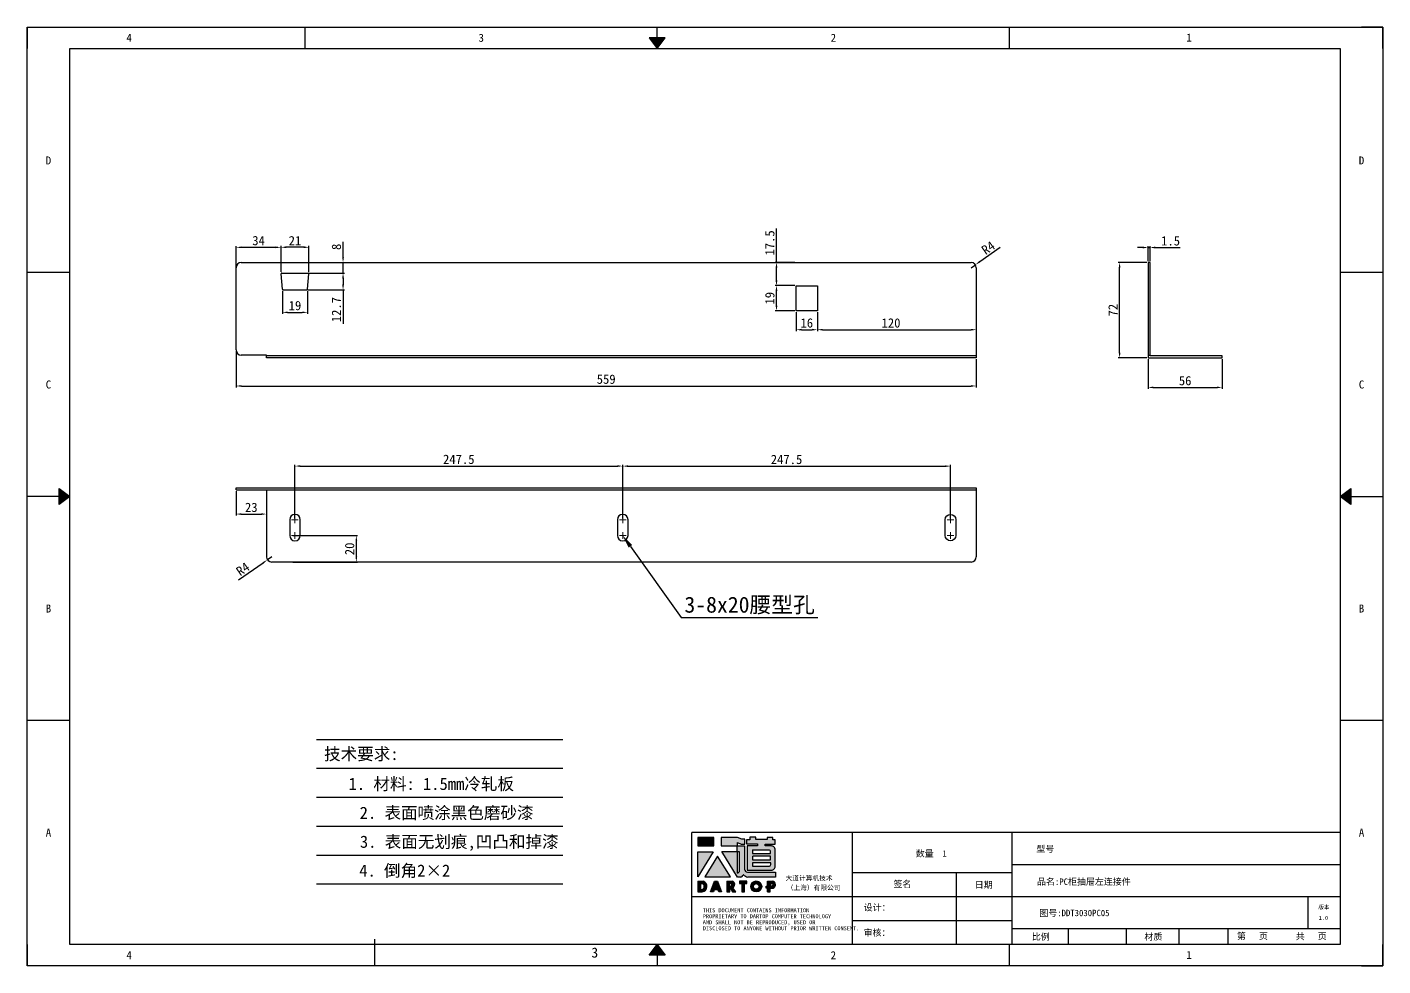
# Model space of a CAD drawing. Header units: millimetres. Extents: x 12436 to 30221, y 8547 to 23793.
# Drawn here: x 17722 to 18745, y 11777 to 12486 of the extents above; entities that cross this region are included whole.
import ezdxf
from ezdxf import colors
from ezdxf.entities.mleader import LeaderData, LeaderLine
from ezdxf.enums import TextEntityAlignment as Align
from ezdxf.math import Vec2, Vec3

# ---------------------------------------------------------------- set-up
doc = ezdxf.new("R2010")
doc.units = ezdxf.units.MM
doc.header["$PDSIZE"] = -1
doc.linetypes.add('CENTER', pattern=[10.16, 6.35, -1.27, 1.27, -1.27])
doc.linetypes.add('DOT', pattern=[0.25, 0, -0.25])
for name, color, linetype in [('4', 7, 'Continuous'), ('print', 30, 'Continuous'), ('点画线', 1, 'CENTER')]:
    doc.layers.add(name, color=color, linetype=linetype)
doc.styles.add('Dartop', font='SIMFANG.TTF')
doc.styles.add('HZ', font='SimSun.ttf')
doc.styles.add('hzHT', font='SIMHEI.TTF')
doc.dimstyles.new('副本 (2) ISO-25', dxfattribs={"dimtxt": 7, "dimasz": 4, "dimexe": 1, "dimexo": 1, "dimgap": 1.524, "dimtad": 1, "dimdec": 1, "dimzin": 0, "dimdsep": 46, "dimtxsty": 'Standard', "dimcen": 2.5, "dimclrd": 4, "dimclre": 4, "dimclrt": 4, "dimadec": 0, "dimazin": 0, "dimtfac": 1, "dimtdec": 1, "dimtmove": 0, "dimatfit": 3, "dimfxl": 1, "dimtzin": 0, "dimarcsym": 0})
doc.dimstyles.new('副本(4) ISO-25', dxfattribs={"dimtxt": 7, "dimasz": 4, "dimexe": 1, "dimexo": 1, "dimgap": 1.524, "dimtad": 1, "dimdec": 0, "dimzin": 0, "dimdsep": 46, "dimtxsty": 'Standard', "dimcen": 2.5, "dimclrd": 4, "dimclre": 4, "dimclrt": 4, "dimadec": 0, "dimazin": 0, "dimtfac": 1, "dimtdec": 0, "dimtmove": 0, "dimatfit": 3, "dimfxl": 1, "dimtzin": 0, "dimarcsym": 0})

# ---------------------------------------------------------------- blocks, each defined once
blk = doc.blocks.new('*U415')
at = {"color": 254, "linetype": 'Continuous', "extrusion": (0, 0, -1)}
for points in [[(-17, 0.333), (-16.812, 0.25), (-17, 0.5)], [(-17, 0.333), (-17.188, 0.25), (-16.812, 0.25)], [(-17, 0.333), (-17, 0.5), (-17.188, 0.25)]]:
    blk.add_solid(points, dxfattribs=at)
blk = doc.blocks.new('*U414')
at = {"color": 254, "linetype": 'Continuous', "extrusion": (0, 0, -1)}
for points in [[(-33.167, 11), (-33, 11), (-33.25, 11.188)], [(-33.167, 11), (-33.25, 11.188), (-33.25, 10.812)], [(-33.167, 11), (-33.25, 10.812), (-33, 11)]]:
    blk.add_solid(points, dxfattribs=at)
blk = doc.blocks.new('*U416')
at = {"color": 254, "linetype": 'Continuous'}
for points in [[(17, 21.667), (17.188, 21.75), (16.812, 21.75)], [(17, 21.667), (16.812, 21.75), (17, 21.5)], [(17, 21.667), (17, 21.5), (17.188, 21.75)]]:
    blk.add_solid(points, dxfattribs=at)
blk = doc.blocks.new('*U413')
at = {"color": 254, "linetype": 'Continuous', "extrusion": (0, 0, -1)}
for points in [[(-0.833, 11), (-0.75, 10.812), (-0.75, 11.188)], [(-0.833, 11), (-0.75, 11.188), (-1, 11)], [(-0.833, 11), (-1, 11), (-0.75, 10.812)]]:
    blk.add_solid(points, dxfattribs=at)
blk = doc.blocks.new('dadao')
for p, q in [((48, 19.2), (44.9, 10.4)), ((44.9, 10.4), (51.2, 10.4)), ((51.2, 10.4), (48, 19.2))]:
    blk.add_line(p, q)
for points in [[(41.8, 121.6), (41.8, 143.7), (-0.4, 143.7), (-0.4, 121.6), (41.8, 121.6)], [(104.8, 122), (104.8, 130.3), (114.1, 126.3), (124.2, 126.3), (124.2, 139.6), (115.9, 139.6), (105.1, 143.9), (61.5, 143.9)], [(61.7, 144), (61.7, 121.3), (103.9, 121.3)], [(113.4, 38.7), (105.1, 38.7), (63, 106.5), (103.9, 106.5), (103.9, 120.9), (103.9, 121.3)], [(109.7, 53.6), (109.7, 106.2), (104.3, 106.2), (104.3, 50.4), (106.6, 50.4)], [(144.6, 94.4), (144.6, 84.8), (192, 84.8), (192, 94.1), (144.9, 94.1)], [(120.2, 45), (119.5, 45), (119.5, 44.6)], [(0, 28), (0, 0), (11.8, 0)], [(0.1, 28), (14, 28)], [(7.1, 21.8), (7.1, 6.1), (12, 6.1)], [(7.1, 21.8), (11.4, 21.8)], [(76.8, 28.2), (76.8, 0), (84.1, 0), (84.1, 11.1), (91.6, -0.1), (100.3, -0.1), (91.7, 11.1)], [(76.8, 28.2), (90.6, 28.2)], [(84, 22.7), (84, 15.3), (87.2, 15.3)], [(84, 22.7), (87.3, 22.7)], [(183.7, 0), (183.7, 9.6), (180.6, 9.6), (180.6, 14.9), (183.8, 14.9), (183.8, 28.1), (196.1, 28.1), (196.5, 28.1)], [(183.7, 0), (190.9, 0), (190.9, 9.6), (198.8, 9.6)], [(194.9, 22.3), (190.8, 22.3), (190.8, 15), (194.4, 15)]]:
    blk.add_lwpolyline(points)
blk.add_lwpolyline([(137.1, 144.2), (137.1, 137.9), (128.3, 137.9), (128.3, 126.5), (157.3, 126.5), (157.3, 121.5), (130.3, 121.5), (130.3, 57.5), (194.4, 57.5, 0.414214), (204.4, 67.5), (204.4, 111.3, 0.414214), (194.4, 121.3), (177.5, 121.3), (177.5, 126.3), (204.7, 126.3), (204.7, 137.7), (198.2, 137.7), (198.2, 143.9), (183.3, 143.9), (183.3, 138), (153, 138), (153, 144.2), (137.1, 144.2)], format="xyb", close=True)
for points in [[(104.8, 122), (123.4, 122), (123.4, 60, 0.414214), (131.4, 52), (204.8, 52), (204.8, 39.1), (131.7, 39.1)], [(144.3, 110.8), (144.3, 101.8), (192.3, 101.8), (192.3, 105.5, 0.414214), (187.3, 110.5), (144.3, 110.5)], [(144.6, 77), (144.6, 67.5), (187.6, 67.5, 0.414214), (192.6, 72.5), (192.6, 76.4), (144.6, 76.4)]]:
    blk.add_lwpolyline(points, format="xyb")
for points in [[(-0.3, 106.2), (40.4, 106.2), (-0.3, 39.7), (-0.3, 106.2)], [(51.7, 94.1), (18.4, 39.3), (86.2, 39.3)], [(43.8, 28.2), (51.8, 28.2), (62.6, -0.1), (55, -0.1), (53.2, 5), (42.9, 5), (41.1, 0), (33.6, 0)], [(110, 28.1), (110, 21.9), (116, 21.9), (116, -0.1), (123.2, -0.1), (123.2, 22), (129.2, 22), (129.2, 28.1), (110, 28.1)]]:
    blk.add_lwpolyline(points, close=True)
for radius in [14.5, 7.44]:
    blk.add_circle((154.2, 14.2), radius)
for centre, radius, start, end in [((99.2, 60.7), 12.6, 305.6399, 325.969), ((111.6, 46.7), 8.19, 282.9811, 347.6627), ((136, 61.7), 22.9, 226.7358, 259.3209), ((8.5, 13.9), 8.49, 294.2143, 69.7177), ((9.6, 14.2), 14.4, 278.6604, 72.3203), ((86.4, 19), 3.8, 282.527, 76.7196), ((88.6, 19.4), 8.95, 290.6073, 77.2124), ((193.7, 18.7), 3.8, 280.9891, 72.5513), ((195.7, 18.6), 9.51, 288.8959, 85.2442)]:
    blk.add_arc(centre, radius, start, end)
blk = doc.blocks.new('*D417')
at = {"color": 4, "lineweight": -2}
for p, q in [((17879.3, 12241.7), (17879.3, 12214.4)), ((18438.3, 12235.7), (18438.3, 12214.4)), ((17883.3, 12215.4), (18434.3, 12215.4))]:
    blk.add_line(p, q, dxfattribs=at)
at = {"color": 4}
for points in [[(17883.3, 12216.1), (17883.3, 12214.8), (17879.3, 12215.4)], [(18434.3, 12216.1), (18434.3, 12214.8), (18438.3, 12215.4)]]:
    blk.add_solid(points, dxfattribs=at)
at = {"layer": 'Defpoints', "color": 0}
for p in [(17879.3, 12242.7), (18438.3, 12236.7), (18438.3, 12215.4)]:
    blk.add_point(p, dxfattribs=at)
at = {"color": 4, "insert": (18158.8, 12220.5), "char_height": 7, "attachment_point": 5}
blk.add_mtext('559', dxfattribs=at)
blk = doc.blocks.new('*D418')
at = {"color": 4, "lineweight": -2}
for p, q in [((17934.8, 12300.7), (17961.1, 12300.7)), ((17960.1, 12296.7), (17960.1, 12292)), ((17933.8, 12288), (17961.1, 12288)), ((17960.1, 12288), (17960.1, 12262.3))]:
    blk.add_line(p, q, dxfattribs=at)
at = {"color": 4}
for points in [[(17959.4, 12296.7), (17960.8, 12296.7), (17960.1, 12300.7)], [(17959.4, 12292), (17960.8, 12292), (17960.1, 12288)]]:
    blk.add_solid(points, dxfattribs=at)
at = {"layer": 'Defpoints', "color": 0}
for p in [(17933.8, 12300.7), (17932.8, 12288), (17960.1, 12288)]:
    blk.add_point(p, dxfattribs=at)
at = {"color": 4, "insert": (17955.1, 12273.1), "char_height": 7, "attachment_point": 5, "rotation": 90}
blk.add_mtext('12.7', dxfattribs=at)
blk = doc.blocks.new('*D419')
at = {"color": 4, "lineweight": -2}
for p, q in [((17923.8, 12115.4), (17923.8, 12155.9)), ((17927.8, 12154.9), (18167.3, 12154.9)), ((18171.3, 12115.4), (18171.3, 12155.9))]:
    blk.add_line(p, q, dxfattribs=at)
at = {"color": 4}
for points in [[(17927.8, 12155.6), (17927.8, 12154.3), (17923.8, 12154.9)], [(18167.3, 12155.6), (18167.3, 12154.3), (18171.3, 12154.9)]]:
    blk.add_solid(points, dxfattribs=at)
at = {"layer": 'Defpoints', "color": 0}
for p in [(18171.3, 12154.9), (17923.8, 12114.4), (18171.3, 12114.4)]:
    blk.add_point(p, dxfattribs=at)
at = {"color": 4, "insert": (18047.5, 12160), "char_height": 7, "attachment_point": 5}
blk.add_mtext('247.5', dxfattribs=at)
blk = doc.blocks.new('*D420')
at = {"color": 4, "lineweight": -2}
for p, q in [((18171.3, 12115.4), (18171.3, 12155.9)), ((18175.3, 12154.9), (18414.8, 12154.9)), ((18418.8, 12115.4), (18418.8, 12155.9))]:
    blk.add_line(p, q, dxfattribs=at)
at = {"color": 4}
for points in [[(18175.3, 12155.5), (18175.3, 12154.2), (18171.3, 12154.9)], [(18414.8, 12155.5), (18414.8, 12154.2), (18418.8, 12154.9)]]:
    blk.add_solid(points, dxfattribs=at)
at = {"layer": 'Defpoints', "color": 0}
for p in [(18418.8, 12154.9), (18171.3, 12114.4), (18418.8, 12114.4)]:
    blk.add_point(p, dxfattribs=at)
at = {"color": 4, "insert": (18295, 12159.9), "char_height": 7, "attachment_point": 5}
blk.add_mtext('247.5', dxfattribs=at)
blk = doc.blocks.new('*D421')
at = {"color": 4, "lineweight": -2}
for p, q in [((17922.3, 12102.4), (17971.1, 12102.4)), ((17970.1, 12098.4), (17970.1, 12086.4)), ((17922.3, 12082.4), (17971.1, 12082.4))]:
    blk.add_line(p, q, dxfattribs=at)
at = {"color": 4}
for points in [[(17969.5, 12098.4), (17970.8, 12098.4), (17970.1, 12102.4)], [(17969.5, 12086.4), (17970.8, 12086.4), (17970.1, 12082.4)]]:
    blk.add_solid(points, dxfattribs=at)
at = {"layer": 'Defpoints', "color": 0}
for p in [(17921.3, 12102.4), (17921.3, 12082.4), (17970.1, 12082.4)]:
    blk.add_point(p, dxfattribs=at)
at = {"color": 4, "insert": (17965.1, 12092.4), "char_height": 7, "attachment_point": 5, "rotation": 90}
blk.add_mtext('20', dxfattribs=at)
blk = doc.blocks.new('*D422')
at = {"color": 4, "lineweight": -2}
for p, q in [((17879.3, 12135.9), (17879.3, 12117.7)), ((17902.3, 12135.9), (17902.3, 12117.7)), ((17883.3, 12118.7), (17898.3, 12118.7))]:
    blk.add_line(p, q, dxfattribs=at)
at = {"color": 4}
for points in [[(17883.3, 12119.3), (17883.3, 12118), (17879.3, 12118.7)], [(17898.3, 12119.3), (17898.3, 12118), (17902.3, 12118.7)]]:
    blk.add_solid(points, dxfattribs=at)
at = {"layer": 'Defpoints', "color": 0}
for p in [(17879.3, 12136.9), (17902.3, 12136.9), (17902.3, 12118.7)]:
    blk.add_point(p, dxfattribs=at)
at = {"color": 4, "insert": (17890.8, 12123.7), "char_height": 7, "attachment_point": 5}
blk.add_mtext('23', dxfattribs=at)
blk = doc.blocks.new('*D423')
at = {"color": 4, "lineweight": -2}
for p, q in [((17913.3, 12301.7), (17913.3, 12321.2)), ((17930.3, 12320.2), (17917.3, 12320.2)), ((17934.3, 12301.7), (17934.3, 12321.2))]:
    blk.add_line(p, q, dxfattribs=at)
at = {"color": 4}
for points in [[(17917.3, 12320.9), (17917.3, 12319.5), (17913.3, 12320.2)], [(17930.3, 12320.9), (17930.3, 12319.5), (17934.3, 12320.2)]]:
    blk.add_solid(points, dxfattribs=at)
at = {"layer": 'Defpoints', "color": 0}
for p in [(17913.3, 12320.2), (17913.3, 12300.7), (17934.3, 12300.7)]:
    blk.add_point(p, dxfattribs=at)
at = {"color": 4, "insert": (17923.8, 12325.2), "char_height": 7, "attachment_point": 5}
blk.add_mtext('21', dxfattribs=at)
blk = doc.blocks.new('*D424')
at = {"color": 4, "lineweight": -2}
for p, q in [((17914.3, 12287), (17914.3, 12270)), ((17933.3, 12287), (17933.3, 12270)), ((17918.3, 12271), (17929.3, 12271))]:
    blk.add_line(p, q, dxfattribs=at)
at = {"color": 4}
for points in [[(17918.3, 12271.7), (17918.3, 12270.4), (17914.3, 12271)], [(17929.3, 12271.7), (17929.3, 12270.4), (17933.3, 12271)]]:
    blk.add_solid(points, dxfattribs=at)
at = {"layer": 'Defpoints', "color": 0}
for p in [(17914.3, 12288), (17933.3, 12288), (17933.3, 12271)]:
    blk.add_point(p, dxfattribs=at)
at = {"color": 4, "insert": (17923.8, 12276.1), "char_height": 7, "attachment_point": 5}
blk.add_mtext('19', dxfattribs=at)
blk = doc.blocks.new('*D425')
at = {"color": 4, "lineweight": -2}
for p, q in [((17960.1, 12312.7), (17960.1, 12324.4)), ((17924.8, 12308.7), (17961.1, 12308.7)), ((17960.1, 12300.7), (17960.1, 12308.7)), ((17924.8, 12300.7), (17961.1, 12300.7)), ((17960.1, 12296.7), (17960.1, 12292.7))]:
    blk.add_line(p, q, dxfattribs=at)
at = {"color": 4}
for points in [[(17959.4, 12312.7), (17960.8, 12312.7), (17960.1, 12308.7)], [(17959.4, 12296.7), (17960.8, 12296.7), (17960.1, 12300.7)]]:
    blk.add_solid(points, dxfattribs=at)
at = {"layer": 'Defpoints', "color": 0}
for p in [(17923.8, 12308.7), (17960.1, 12308.7), (17923.8, 12300.7)]:
    blk.add_point(p, dxfattribs=at)
at = {"color": 4, "insert": (17955.1, 12320.5), "char_height": 7, "attachment_point": 5, "rotation": 90}
blk.add_mtext('8', dxfattribs=at)
blk = doc.blocks.new('*D426')
at = {"color": 4, "lineweight": -2}
for p, q in [((18318.3, 12271.2), (18318.3, 12256.9)), ((18322.3, 12257.9), (18434.3, 12257.9)), ((18438.3, 12261.2), (18438.3, 12256.9))]:
    blk.add_line(p, q, dxfattribs=at)
at = {"color": 4}
for points in [[(18322.3, 12258.6), (18322.3, 12257.3), (18318.3, 12257.9)], [(18434.3, 12258.6), (18434.3, 12257.3), (18438.3, 12257.9)]]:
    blk.add_solid(points, dxfattribs=at)
at = {"layer": 'Defpoints', "color": 0}
for p in [(18318.3, 12272.2), (18438.3, 12262.2), (18438.3, 12257.9)]:
    blk.add_point(p, dxfattribs=at)
at = {"color": 4, "insert": (18373.9, 12263), "char_height": 7, "attachment_point": 5}
blk.add_mtext('120', dxfattribs=at)
blk = doc.blocks.new('*D427')
at = {"color": 4, "lineweight": -2}
for p, q in [((18301.3, 12291.2), (18286.4, 12291.2)), ((18287.4, 12276.2), (18287.4, 12287.2)), ((18301.3, 12272.2), (18286.4, 12272.2))]:
    blk.add_line(p, q, dxfattribs=at)
at = {"color": 4}
for points in [[(18286.7, 12287.2), (18288.1, 12287.2), (18287.4, 12291.2)], [(18286.7, 12276.2), (18288.1, 12276.2), (18287.4, 12272.2)]]:
    blk.add_solid(points, dxfattribs=at)
at = {"layer": 'Defpoints', "color": 0}
for p in [(18287.4, 12291.2), (18302.3, 12291.2), (18302.3, 12272.2)]:
    blk.add_point(p, dxfattribs=at)
at = {"color": 4, "insert": (18282.4, 12281.7), "char_height": 7, "attachment_point": 5, "rotation": 90}
blk.add_mtext('19', dxfattribs=at)
blk = doc.blocks.new('*D428')
at = {"color": 4, "lineweight": -2}
for p, q in [((18567, 12308.7), (18545.5, 12308.7)), ((18546.5, 12240.7), (18546.5, 12304.7)), ((18567, 12236.7), (18545.5, 12236.7))]:
    blk.add_line(p, q, dxfattribs=at)
at = {"color": 4}
for points in [[(18545.8, 12304.7), (18547.2, 12304.7), (18546.5, 12308.7)], [(18545.8, 12240.7), (18547.2, 12240.7), (18546.5, 12236.7)]]:
    blk.add_solid(points, dxfattribs=at)
at = {"layer": 'Defpoints', "color": 0}
for p in [(18546.5, 12308.7), (18568, 12308.7), (18568, 12236.7)]:
    blk.add_point(p, dxfattribs=at)
at = {"color": 4, "insert": (18541.5, 12272.7), "char_height": 7, "attachment_point": 5, "rotation": 90}
blk.add_mtext('72', dxfattribs=at)
blk = doc.blocks.new('*D429')
at = {"color": 4, "lineweight": -2}
for p, q in [((18568, 12235.7), (18568, 12213.3)), ((18624, 12235.7), (18624, 12213.3)), ((18572, 12214.3), (18620, 12214.3))]:
    blk.add_line(p, q, dxfattribs=at)
at = {"color": 4}
for points in [[(18572, 12215), (18572, 12213.7), (18568, 12214.3)], [(18620, 12215), (18620, 12213.7), (18624, 12214.3)]]:
    blk.add_solid(points, dxfattribs=at)
at = {"layer": 'Defpoints', "color": 0}
for p in [(18568, 12236.7), (18624, 12236.7), (18624, 12214.3)]:
    blk.add_point(p, dxfattribs=at)
at = {"color": 4, "insert": (18596, 12219.4), "char_height": 7, "attachment_point": 5}
blk.add_mtext('56', dxfattribs=at)
blk = doc.blocks.new('*D430')
at = {"color": 4, "lineweight": -2}
for p, q in [((18564, 12320), (18560, 12320)), ((18568, 12309.7), (18568, 12321)), ((18568, 12320), (18569.5, 12320)), ((18569.5, 12309.7), (18569.5, 12321)), ((18573.5, 12320), (18592.3, 12320))]:
    blk.add_line(p, q, dxfattribs=at)
at = {"color": 4}
for points in [[(18564, 12320.7), (18564, 12319.3), (18568, 12320)], [(18573.5, 12320.7), (18573.5, 12319.3), (18569.5, 12320)]]:
    blk.add_solid(points, dxfattribs=at)
at = {"layer": 'Defpoints', "color": 0}
for p in [(18569.5, 12320), (18568, 12308.7), (18569.5, 12308.7)]:
    blk.add_point(p, dxfattribs=at)
at = {"color": 4, "insert": (18585, 12325), "char_height": 7, "attachment_point": 5}
blk.add_mtext('1.5', dxfattribs=at)
blk = doc.blocks.new('*D431')
at = {"color": 4, "lineweight": -2}
for p, q in [((18287.4, 12308.7), (18287.4, 12334.4)), ((18301.3, 12308.7), (18286.4, 12308.7)), ((18287.4, 12295.2), (18287.4, 12304.7)), ((18301.3, 12291.2), (18286.4, 12291.2))]:
    blk.add_line(p, q, dxfattribs=at)
at = {"color": 4}
for points in [[(18286.7, 12304.7), (18288.1, 12304.7), (18287.4, 12308.7)], [(18286.7, 12295.2), (18288.1, 12295.2), (18287.4, 12291.2)]]:
    blk.add_solid(points, dxfattribs=at)
at = {"layer": 'Defpoints', "color": 0}
for p in [(18287.4, 12308.7), (18302.3, 12308.7), (18302.3, 12291.2)]:
    blk.add_point(p, dxfattribs=at)
at = {"color": 4, "insert": (18282.4, 12323.5), "char_height": 7, "attachment_point": 5, "rotation": 90}
blk.add_mtext('17.5', dxfattribs=at)
blk = doc.blocks.new('*D432')
at = {"color": 4, "lineweight": -2}
for p, q in [((17881.2, 12068.9), (17899.7, 12081.8)), ((17906.3, 12086.4), (17903, 12084.1))]:
    blk.add_line(p, q, dxfattribs=at)
at = {"color": 4}
blk.add_solid([(17899.4, 12082.4), (17900.1, 12081.3), (17903, 12084.1)], dxfattribs=at)
at = {"layer": 'Defpoints', "color": 0}
for p in [(17903, 12084.1), (17906.3, 12086.4)]:
    blk.add_point(p, dxfattribs=at)
at = {"color": 4, "insert": (17884.4, 12077.2), "char_height": 7, "attachment_point": 5, "rotation": 35.0273}
blk.add_mtext('R4', dxfattribs=at)
blk = doc.blocks.new('*D463')
at = {"color": 4, "lineweight": -2}
for p, q in [((17879.3, 12301.7), (17879.3, 12321.1)), ((17909.3, 12320.1), (17883.3, 12320.1)), ((17913.3, 12301.7), (17913.3, 12321.1))]:
    blk.add_line(p, q, dxfattribs=at)
at = {"color": 4}
for points in [[(17883.3, 12320.8), (17883.3, 12319.5), (17879.3, 12320.1)], [(17909.3, 12320.8), (17909.3, 12319.5), (17913.3, 12320.1)]]:
    blk.add_solid(points, dxfattribs=at)
at = {"layer": 'Defpoints', "color": 0}
for p in [(17879.3, 12320.1), (17879.3, 12300.7), (17913.3, 12300.7)]:
    blk.add_point(p, dxfattribs=at)
at = {"color": 4, "insert": (17896.3, 12325.2), "char_height": 7, "attachment_point": 5}
blk.add_mtext('34', dxfattribs=at)
blk = doc.blocks.new('*D464')
at = {"color": 4, "lineweight": -2}
for p, q in [((18456.2, 12319.9), (18440.9, 12309.2)), ((18434.3, 12304.7), (18437.6, 12307))]:
    blk.add_line(p, q, dxfattribs=at)
at = {"color": 4}
blk.add_solid([(18440.5, 12309.8), (18441.2, 12308.7), (18437.6, 12307)], dxfattribs=at)
at = {"layer": 'Defpoints', "color": 0}
for p in [(18437.6, 12307), (18434.3, 12304.7)]:
    blk.add_point(p, dxfattribs=at)
at = {"color": 4, "insert": (18447.3, 12319.8), "char_height": 7, "attachment_point": 5, "rotation": 34.7371}
blk.add_mtext('R4', dxfattribs=at)
blk = doc.blocks.new('*D465')
at = {"color": 4, "lineweight": -2}
for p, q in [((18302.3, 12271.2), (18302.3, 12256.9)), ((18318.3, 12271.2), (18318.3, 12256.9)), ((18306.3, 12257.9), (18314.3, 12257.9))]:
    blk.add_line(p, q, dxfattribs=at)
at = {"color": 4}
for points in [[(18306.3, 12258.6), (18306.3, 12257.3), (18302.3, 12257.9)], [(18314.3, 12258.6), (18314.3, 12257.3), (18318.3, 12257.9)]]:
    blk.add_solid(points, dxfattribs=at)
at = {"layer": 'Defpoints', "color": 0}
for p in [(18302.3, 12272.2), (18318.3, 12272.2), (18318.3, 12257.9)]:
    blk.add_point(p, dxfattribs=at)
at = {"color": 4, "insert": (18310.3, 12263), "char_height": 7, "attachment_point": 5}
blk.add_mtext('16', dxfattribs=at)

msp = doc.modelspace()

# ---------------------------------------------------------------- hatches: boundary and pattern name
for points in [[(18239.968, 11874.392), (18227.914, 11874.392), (18227.914, 11868.095), (18239.968, 11868.095)], [(18239.58, 11863.688), (18227.946, 11863.688), (18227.946, 11844.694)], [(18242.804, 11860.241), (18233.294, 11844.567), (18252.659, 11844.567)], [(18264.955, 11841.36), (18259.452, 11841.36), (18259.452, 11839.614), (18261.169, 11839.614), (18261.169, 11833.322), (18263.225, 11833.322), (18263.225, 11839.618), (18264.955, 11839.618)]]:
    msp.add_hatch(color=0).paths.add_polyline_path(points)
h = msp.add_hatch(color=0)
h.paths.add_polyline_path([(18257.981, 11870.565), (18260.642, 11869.416), (18263.518, 11869.416), (18263.518, 11873.222), (18261.145, 11873.222), (18258.053, 11874.443), (18245.663, 11874.443), (18245.663, 11868.005), (18257.718, 11868.005), (18257.718, 11867.875), (18257.718, 11863.76), (18246.028, 11863.76), (18258.052, 11844.41), (18260.433, 11844.41, 0.27937482), (18262.171, 11846.1), (18262.171, 11846.189), (18262.381, 11846.189, 0.14314537), (18265.659, 11844.521), (18286.553, 11844.521), (18286.553, 11848.191), (18265.57, 11848.191, -0.41421356), (18263.285, 11850.476), (18263.285, 11868.209), (18257.981, 11868.209)])
h.paths.add_polyline_path([(18257.84, 11863.678), (18259.372, 11863.678), (18259.372, 11848.659, -0.08893574), (18258.484, 11847.746), (18257.835, 11847.746)], flags=16)
h = msp.add_hatch(color=0)
h.paths.add_polyline_path([(18286.517, 11872.689), (18284.658, 11872.689), (18284.658, 11874.458), (18280.409, 11874.458), (18280.409, 11872.778), (18271.734, 11872.778), (18271.734, 11874.546), (18267.19, 11874.546), (18267.19, 11872.745), (18264.68, 11872.745), (18264.68, 11869.485), (18272.965, 11869.485), (18272.965, 11868.043), (18265.245, 11868.043), (18265.245, 11849.787), (18283.571, 11849.787, 0.41421356), (18286.428, 11852.644), (18286.428, 11865.146, 0.41421356), (18283.571, 11868.003), (18278.727, 11868.003), (18278.727, 11869.418), (18286.517, 11869.418)])
h.paths.add_polyline_path([(18281.548, 11864.908, -0.41421356), (18282.976, 11863.479), (18282.976, 11862.432), (18269.255, 11862.432), (18269.255, 11864.908)], flags=16)
h.paths.add_polyline_path([(18282.887, 11860.221), (18282.887, 11857.568), (18269.344, 11857.568), (18269.344, 11860.221)], flags=16)
h.paths.add_polyline_path([(18283.064, 11855.181), (18283.064, 11854.045, -0.41421356), (18281.636, 11852.617), (18269.344, 11852.617), (18269.344, 11855.181)], flags=16)
h = msp.add_hatch(color=0)
h.paths.add_polyline_path([(18232.023, 11841.331), (18228.032, 11841.331), (18228.032, 11833.346), (18231.393, 11833.346, 0.79301591)])
h.paths.add_polyline_path([(18231.452, 11835.095), (18230.057, 11835.095), (18230.057, 11839.583), (18231.298, 11839.583, -0.67136089)], flags=16)
h = msp.add_hatch(color=0)
h.paths.add_polyline_path([(18242.835, 11841.397), (18240.557, 11841.397), (18237.628, 11833.338), (18239.785, 11833.338), (18240.293, 11834.766), (18243.216, 11834.766), (18243.734, 11833.32), (18245.909, 11833.32)])
h.paths.add_polyline_path([(18242.657, 11836.306), (18240.846, 11836.306), (18241.735, 11838.838)], flags=16)
h = msp.add_hatch(color=0)
h.paths.add_polyline_path([(18253.906, 11841.391), (18249.98, 11841.391), (18249.98, 11833.333), (18252.055, 11833.333), (18252.055, 11836.528), (18254.187, 11833.304), (18256.693, 11833.304), (18254.24, 11836.508, 0.74405494)])
h.paths.add_polyline_path([(18252.036, 11837.721), (18252.036, 11839.837), (18252.963, 11839.837, -0.79680897), (18252.949, 11837.721)], flags=16)
h = msp.add_hatch(color=0)
h.paths.add_polyline_path([(18267.947, 11837.391, 1), (18276.221, 11837.391, 1)])
h.paths.add_polyline_path([(18274.209, 11837.391, -1), (18269.959, 11837.391, -1)], flags=16)
h = msp.add_hatch(color=0)
h.paths.add_polyline_path([(18284.158, 11841.372), (18284.039, 11841.372), (18280.54, 11841.372), (18280.54, 11837.612), (18279.611, 11837.612), (18279.611, 11836.085), (18280.525, 11836.085), (18280.525, 11833.347), (18282.567, 11833.347), (18282.567, 11836.096), (18284.812, 11836.096, 0.81230381)])
h.paths.add_polyline_path([(18282.537, 11837.622), (18282.537, 11839.726), (18283.7, 11839.726, -0.77821343), (18283.581, 11837.622)], flags=16)

# ---------------------------------------------------------------- linework, layer by layer
at = {"color": 0, "linetype": 'DOT'}
for p, q in [((17721.529, 12486.484), (18729.198, 12486.484)), ((17721.529, 11793.53), (17721.529, 12470.369)), ((18745.313, 12470.369), (18745.313, 11793.53)), ((18729.198, 11777.415), (17721.529, 11777.415))]:
    msp.add_line(p, q, dxfattribs=at)
at = {"color": 0}
for p, q in [((17721.529, 12486.484), (17721.529, 12470.369)), ((17721.529, 12486.484), (17721.529, 12486.484)), ((17931.495, 12470.369), (17931.495, 12486.484)), ((18197.396, 12478.427), (18197.396, 12486.484)), ((18463.297, 12470.369), (18463.297, 12486.484)), ((18745.313, 12486.484), (18729.198, 12486.484)), ((18745.313, 12470.369), (18745.313, 12486.484)), ((17753.759, 11793.53), (17753.759, 12470.369)), ((17753.759, 12470.369), (18713.083, 12470.369)), ((18713.083, 12470.369), (18713.083, 11793.53)), ((17753.759, 12301.159), (17721.529, 12301.159)), ((18745.313, 12301.159), (18713.083, 12301.159)), ((17745.702, 12131.949), (17721.529, 12131.949)), ((18721.14, 12131.949), (18745.313, 12131.949)), ((17753.759, 11962.74), (17721.529, 11962.74)), ((18745.313, 11962.74), (18713.083, 11962.74)), ((18713.083, 11878.135), (18223.583, 11878.135)), ((18223.583, 11793.53), (18223.583, 11878.135)), ((18344.447, 11878.135), (18344.447, 11793.53)), ((18465.311, 11793.53), (18465.311, 11878.135)), ((18344.447, 11847.919), (18465.311, 11847.919)), ((18423.009, 11847.919), (18423.009, 11793.53)), ((18465.311, 11853.962), (18713.083, 11853.962)), ((18223.583, 11829.789), (18344.447, 11829.789)), ((18344.447, 11829.789), (18713.083, 11829.789)), ((18688.91, 11805.616), (18688.91, 11829.789)), ((18344.447, 11811.659), (18465.311, 11811.659)), ((18465.311, 11805.616), (18713.083, 11805.616)), ((18507.834, 11793.53), (18507.834, 11805.616)), ((18551.657, 11793.53), (18551.657, 11805.616)), ((18591.496, 11793.53), (18591.496, 11805.616)), ((18628.478, 11793.53), (18628.478, 11805.616)), ((17983.986, 11777.415), (17983.986, 11797.559)), ((17721.529, 11793.53), (17721.529, 11777.415)), ((18713.083, 11793.53), (17753.759, 11793.53)), ((18197.396, 11785.472), (18197.396, 11777.415)), ((18463.297, 11777.415), (18463.297, 11793.53)), ((18745.313, 11777.415), (18745.313, 11793.53)), ((17721.529, 11777.415), (17721.529, 11777.415)), ((18729.198, 11777.415), (18745.313, 11777.415))]:
    msp.add_line(p, q, dxfattribs=at)
for p, q in [((17883.291, 12308.674), (18434.291, 12308.674)), ((18568.01, 12308.674), (18568.01, 12236.674)), ((18569.51, 12308.674), (18568.01, 12308.674)), ((18569.51, 12238.174), (18569.51, 12308.674)), ((17879.291, 12242.674), (17879.291, 12304.674)), ((17914.255, 12288.435), (17913.334, 12300.135)), ((17913.832, 12300.674), (17933.75, 12300.674)), ((17933.328, 12288.435), (17934.249, 12300.135)), ((18438.291, 12304.674), (18438.291, 12236.674)), ((17914.754, 12287.974), (17932.829, 12287.974)), ((17902.291, 12238.674), (17883.291, 12238.674)), ((17902.291, 12236.674), (17902.291, 12238.674)), ((18438.291, 12238.174), (17902.291, 12238.174)), ((18438.291, 12236.674), (17902.291, 12236.674)), ((18568.01, 12238.674), (18569.51, 12238.674)), ((18568.01, 12236.674), (18624.01, 12236.674)), ((18624.01, 12238.174), (18569.51, 12238.174)), ((18624.01, 12236.674), (18624.01, 12238.174)), ((17879.291, 12138.43), (18438.291, 12138.43)), ((17879.291, 12136.93), (17879.291, 12138.43)), ((17879.291, 12136.93), (18438.291, 12136.93)), ((17902.291, 12136.93), (17902.291, 12086.43)), ((18438.291, 12138.43), (18438.291, 12086.43)), ((18434.291, 12082.43), (17906.291, 12082.43))]:
    msp.add_line(p, q)
for points in [[(18197.396, 12470.369), (18203.439, 12478.427), (18191.352, 12478.427), (18197.396, 12470.369)], [(17753.759, 12131.949), (17745.702, 12125.906), (17745.702, 12137.993), (17753.759, 12131.949)], [(18713.083, 12131.949), (18721.14, 12137.993), (18721.14, 12125.906), (18713.083, 12131.949)], [(18197.396, 11793.53), (18203.439, 11785.472), (18191.352, 11785.472), (18197.396, 11793.53)]]:
    msp.add_lwpolyline(points, close=True, dxfattribs=at)
msp.add_lwpolyline([(18302.288, 12291.173), (18318.288, 12291.173), (18318.288, 12272.173), (18302.288, 12272.173)], close=True)
for points in [[(17923.791, 12118.43), (17923.791, 12118.43, 0.41421356), (17919.791, 12114.43), (17919.791, 12102.43, 0.41421356), (17923.791, 12098.43), (17923.791, 12098.43, 0.41421356), (17927.791, 12102.43), (17927.791, 12114.43, 0.41421356)], [(18171.291, 12118.43), (18171.291, 12118.43, 0.41421356), (18167.291, 12114.43), (18167.291, 12102.43, 0.41421356), (18171.291, 12098.43), (18171.291, 12098.43, 0.41421356), (18175.291, 12102.43), (18175.291, 12114.43, 0.41421356)], [(18418.791, 12118.43), (18418.791, 12118.43, -0.41421356), (18422.791, 12114.43), (18422.791, 12102.43, -0.41421356), (18418.791, 12098.43), (18418.791, 12098.43, -0.41421356), (18414.791, 12102.43), (18414.791, 12114.43, -0.41421356)]]:
    msp.add_lwpolyline(points, format="xyb", close=True)
for centre, radius, start, end in [((17883.291, 12304.674), 4, 90, 180), ((18434.291, 12304.674), 4, 0, 90), ((17913.832, 12300.174), 0.5, 90, 184.502189), ((17933.75, 12300.174), 0.5, 355.497811, 90), ((17914.754, 12288.474), 0.5, 184.502189, 270), ((17932.829, 12288.474), 0.5, 270, 355.497811), ((17883.291, 12242.674), 4, 180, 270), ((17906.291, 12086.43), 4, 180, 270), ((18434.291, 12086.43), 4, 270, 0)]:
    msp.add_arc(centre, radius, start, end)
at = {"layer": 'Defpoints'}
for p, q in [((17940.115, 11948.518), (18126.13, 11948.518)), ((17940.115, 11926.678), (18126.13, 11926.678)), ((17940.115, 11926.678), (18126.13, 11926.678)), ((17940.115, 11904.838), (18126.13, 11904.838)), ((17940.115, 11882.998), (18126.13, 11882.998)), ((17940.115, 11861.158), (18126.13, 11861.158)), ((17940.115, 11839.318), (18126.13, 11839.318))]:
    msp.add_line(p, q, dxfattribs=at)
at = {"layer": 'print', "color": 4}
msp.add_lwpolyline([(17721.529, 12486.484), (18745.313, 12486.484), (18745.313, 11777.415), (17721.529, 11777.415)], close=True, dxfattribs=at)
at = {"layer": '点画线', "lineweight": 0}
for p, q in [((17921.291, 12114.43), (17926.291, 12114.43)), ((17923.791, 12111.93), (17923.791, 12116.93)), ((18168.791, 12114.43), (18173.791, 12114.43)), ((18171.291, 12111.93), (18171.291, 12116.93)), ((18416.291, 12114.43), (18421.291, 12114.43)), ((18418.791, 12111.93), (18418.791, 12116.93)), ((17921.291, 12102.43), (17926.291, 12102.43)), ((17923.791, 12099.93), (17923.791, 12104.93)), ((18168.791, 12102.43), (18173.791, 12102.43)), ((18171.291, 12099.93), (18171.291, 12104.93)), ((18416.291, 12102.43), (18421.291, 12102.43)), ((18418.791, 12099.93), (18418.791, 12104.93))]:
    msp.add_line(p, q, dxfattribs=at)

# ---------------------------------------------------------------- block references
at = {"color": 0, "linetype": 'Continuous', "xscale": 32.23044247851067, "yscale": 32.23044247875259, "zscale": 32.23044247874979}
for name, p in [('*U416', (17649.478, 11777.415)), ('*U413', (17721.529, 11777.415)), ('*U414', (17649.478, 11777.415)), ('*U415', (17649.478, 11777.415))]:
    msp.add_blockref(name, p, dxfattribs=at)
at = {"color": 0, "xscale": 0.2856789219476923, "yscale": 0.2856789219658822, "zscale": 0.2856789219707367}
msp.add_blockref('dadao', (18228.032, 11833.346), dxfattribs=at)

# ---------------------------------------------------------------- texts
at = {"color": 0}
for s, height, style, p in [('4', 6.043, 'Dartop', (17798.544, 12478.427)), ('3', 6.043, 'Dartop', (18064.445, 12478.427)), ('2', 6.043, 'Dartop', (18330.346, 12478.427)), ('1', 6.043, 'Dartop', (18599.002, 12478.618)), ('D', 6.043, 'Dartop', (17737.644, 12385.764)), ('D', 6.043, 'Dartop', (18729.198, 12385.764)), ('C', 6.043, 'Dartop', (17737.644, 12216.554)), ('C', 6.043, 'Dartop', (18729.198, 12216.554)), ('B', 6.043, 'Dartop', (17737.644, 12047.345)), ('B', 6.043, 'Dartop', (18729.198, 12047.345)), ('A', 6.043, 'Dartop', (17737.644, 11878.135)), ('A', 6.043, 'Dartop', (18729.198, 11878.135)), ('型号', 4.8346, 'hzHT', (18490.394, 11865.837)), ('数量  1', 4.8346, 'hzHT', (18404.229, 11862.287)), ('签名', 4.8346, 'hzHT', (18382.512, 11839.247)), ('日期', 4.8346, 'hzHT', (18443.857, 11838.652)), ('品名:PC柜抽屉左连接件  ', 4.83457, 'hzHT', (18522.817, 11841.019)), ('图号:DDT3030PC05', 4.83457, 'hzHT', (18512.375, 11817.388)), ('版本', 3.0216, 'hzHT', (18700.764, 11821.767)), ('1.0', 3.0216, 'Dartop', (18700.4, 11813.692)), ('比例', 4.8346, 'hzHT', (18487.023, 11799.447)), ('材质', 4.8346, 'hzHT', (18572.023, 11799.447)), ('第   页', 4.8346, 'hzHT', (18646.81, 11799.949)), ('共   页', 4.8346, 'hzHT', (18691.22, 11799.773)), ('4', 6.043, 'Dartop', (17798.544, 11785.472)), ('3', 7.554, 'Dartop', (18150.174, 11787.487)), ('2', 6.043, 'Dartop', (18330.346, 11785.472)), ('1', 6.043, 'Dartop', (18599.002, 11785.664))]:
    msp.add_text(s, height=height, dxfattribs=dict(at, style=style)).set_placement(p, align=Align.MIDDLE_CENTER)
at = {"style": 'HZ'}
for s, p in [('技术要求:', (17973.897, 11937.495)), ('     1. 材料: 1.5mm冷轧板      ', (18029.844, 11914.901)), ('    2. 表面喷涂黑色磨砂漆', (18025.844, 11893.061)), ('3. 表面无划痕,凹凸和掉漆', (18047.867, 11871.221)), ('4. 倒角2×2         ', (18034.77, 11849.381))]:
    msp.add_text(s, height=9.1728, dxfattribs=at).set_placement(p, align=Align.MIDDLE_CENTER)
at = {"color": 0, "style": 'hzHT'}
for s, height, p in [('THIS DOCUMENT CONTAINS INFORMATION', 3.0216, (18231.741, 11817.914)), ('PROPRIETARY TO DARTOP COMPUTER TECHNOLOGY', 3.0216, (18231.741, 11813.382)), ('设计：', 4.8346, (18353.225, 11819.105)), ('AND SHALL NOT BE REPRODUCED, USED OR', 3.0216, (18231.741, 11808.85)), ('DISCLOSED TO ANYONE WITHOUT PRIOR WRITTEN CONSENT.', 3.0216, (18231.741, 11804.317)), ('审核：', 4.8346, (18353.153, 11800.067))]:
    msp.add_text(s, height=height, dxfattribs=at).set_placement(p)
at = {"layer": '4', "color": 0, "style": 'hzHT'}
for s, p in [('大道计算机技术', (18294.236, 11841.914)), ('（上海）有限公司', (18295.148, 11834.688))]:
    msp.add_text(s, height=3.6259, dxfattribs=at).set_placement(p)

# ---------------------------------------------------------------- dimensions: what is measured, and where the dimension line sits
for base, p1, p2, dimstyle, picture, middle in [((17879.291, 12320.132), (17913.291, 12300.674), (17879.291, 12300.674), '副本(4) ISO-25', '*D463', (17896.291, 12325.156)), ((17933.291, 12271.033), (17914.291, 12287.974), (17933.291, 12287.974), '副本(4) ISO-25', '*D424', (17923.791, 12276.057)), ((18318.288, 12257.927), (18302.288, 12272.173), (18318.288, 12272.173), '副本(4) ISO-25', '*D465', (18310.288, 12262.951)), ((18438.291, 12215.436), (17879.291, 12242.674), (18438.291, 12236.674), '副本(4) ISO-25', '*D417', (18158.791, 12220.46)), ((18624.01, 12214.331), (18568.01, 12236.674), (18624.01, 12236.674), '副本(4) ISO-25', '*D429', (18596.01, 12219.355)), ((18171.291, 12154.933), (17923.791, 12114.43), (18171.291, 12114.43), '副本 (2) ISO-25', '*D419', (18047.541, 12159.957)), ((18418.791, 12154.864), (18171.291, 12114.43), (18418.791, 12114.43), '副本 (2) ISO-25', '*D420', (18295.041, 12159.888)), ((17902.291, 12118.659), (17879.291, 12136.93), (17902.291, 12136.93), '副本(4) ISO-25', '*D422', (17890.791, 12123.683))]:
    dim = msp.add_linear_dim(base=base, p1=p1, p2=p2, dimstyle=dimstyle)
    dim.commit()
    dim.dimension.update_dxf_attribs({"geometry": picture, "text_midpoint": middle})
for base, p1, p2, dimstyle, picture, middle in [((17913.291, 12320.187), (17934.291, 12300.674), (17913.291, 12300.674), '副本(4) ISO-25', '*D423', (17923.791, 12320.187)), ((18569.51, 12319.998), (18568.01, 12308.674), (18569.51, 12308.674), '副本 (2) ISO-25', '*D430', (18584.952, 12319.998)), ((18438.291, 12257.927), (18318.288, 12272.173), (18438.291, 12262.158), '副本(4) ISO-25', '*D426', (18373.929, 12257.927))]:
    dim = msp.add_linear_dim(base=base, p1=p1, p2=p2, dimstyle=dimstyle)
    dim.commit()
    dim.dimension.update_dxf_attribs({"geometry": picture, "text_midpoint": middle, "dimtype": 160})
for base, p1, p2, dimstyle, picture, middle in [((18287.415, 12308.674), (18302.288, 12291.173), (18302.288, 12308.674), '副本 (2) ISO-25', '*D431', (18282.391, 12323.531)), ((18546.495, 12308.674), (18568.01, 12236.674), (18568.01, 12308.674), '副本(4) ISO-25', '*D428', (18541.471, 12272.674)), ((17960.096, 12287.974), (17933.75, 12300.674), (17932.829, 12287.974), '副本 (2) ISO-25', '*D418', (17955.072, 12273.117)), ((18287.415, 12291.173), (18302.288, 12272.173), (18302.288, 12291.173), '副本(4) ISO-25', '*D427', (18282.391, 12281.673))]:
    dim = msp.add_linear_dim(base=base, p1=p1, p2=p2, angle=90, dimstyle=dimstyle)
    dim.commit()
    dim.dimension.update_dxf_attribs({"geometry": picture, "text_midpoint": middle})
dim = msp.add_radius_dim(center=(18434.291, 12304.674), mpoint=(18437.578, 12306.953), dimstyle='副本(4) ISO-25')
dim.commit()
dim.dimension.update_dxf_attribs({"geometry": '*D464', "text_midpoint": (18447.336, 12319.832)})
for base, p1, p2, picture, middle in [((17960.096, 12308.674), (17923.791, 12300.674), (17923.791, 12308.674), '*D425', (17960.096, 12320.531)), ((17970.128, 12082.43), (17921.291, 12102.43), (17921.291, 12082.43), '*D421', (17970.128, 12092.43))]:
    dim = msp.add_linear_dim(base=base, p1=p1, p2=p2, angle=90, dimstyle='副本(4) ISO-25')
    dim.commit()
    dim.dimension.update_dxf_attribs({"geometry": picture, "text_midpoint": middle, "dimtype": 160})
dim = msp.add_radius_dim(center=(17906.291, 12086.43), mpoint=(17903.016, 12084.135), dimstyle='副本(4) ISO-25')
dim.commit()
dim.dimension.update_dxf_attribs({"geometry": '*D432', "text_midpoint": (17887.255, 12073.088), "dimtype": 164})

# ---------------------------------------------------------------- leaders
ml = msp.add_multileader_mtext('Standard')
ml.set_content('3-8x20{\\fSimSun|b0|i0|c134|p2;腰型孔}', color=4)
ml.set_leader_properties(color=4)
ml.build(insert=Vec2(0, 0))
ml.multileader.update_dxf_attribs({"text_left_attachment_type": 5, "text_right_attachment_type": 5, "dogleg_length": 0.36, "arrow_head_size": 10})
ctx = ml.context
ctx.base_point, ctx.char_height, ctx.arrow_head_size, ctx.plane_origin = Vec3(18215.863, 12040.597), 12.05, 10, Vec3(18171.291, 12102.43)
ctx.left_attachment, ctx.right_attachment = 5, 5
notes = []
notes.append((ctx, [(0, (1, 1, 0), (18215.503, 12040.597), (1, 0), 0.36, [(0, [(18171.291, 12102.43)], 0, [])])]))
ctx.mtext.insert, ctx.mtext.flow_direction = Vec3(18217.863, 12056.262), 5
for ctx, leaders in notes:
    for number, flags, end, landing, length, lines in leaders:
        leader = LeaderData()
        leader.index, (leader.has_last_leader_line, leader.has_dogleg_vector, leader.attachment_direction) = number, flags
        leader.last_leader_point, leader.dogleg_vector, leader.dogleg_length = Vec3(end), Vec3(landing), length
        for number, points, colour, breaks in lines:
            line = LeaderLine()
            line.index, line.vertices, line.color, line.breaks = number, Vec3.list(points), colors.encode_raw_color(colour), breaks
            leader.lines.append(line)
        ctx.leaders.append(leader)

doc.saveas('drawing.dxf')
